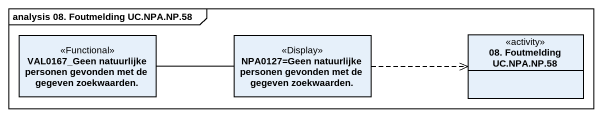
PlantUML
@startuml
mainframe analysis 08. Foutmelding UC.NPA.NP.58
hide circle
hide empty members
class "VAL0167_Geen natuurlijke personen gevonden met de gegeven zoekwaarden." as VAL0167_Geen_natuurlijke <<Functional>>
class "NPA0127=Geen natuurlijke personen gevonden met de gegeven zoekwaarden." as NPA0127_Geen_natuurlijke <<Display>>
class "08. Foutmelding UC.NPA.NP.58" as c08_Foutmelding_UC_NPA_NP_58 <<activity>>
VAL0167_Geen_natuurlijke -right- NPA0127_Geen_natuurlijke
NPA0127_Geen_natuurlijke .right.> c08_Foutmelding_UC_NPA_NP_58
@enduml
